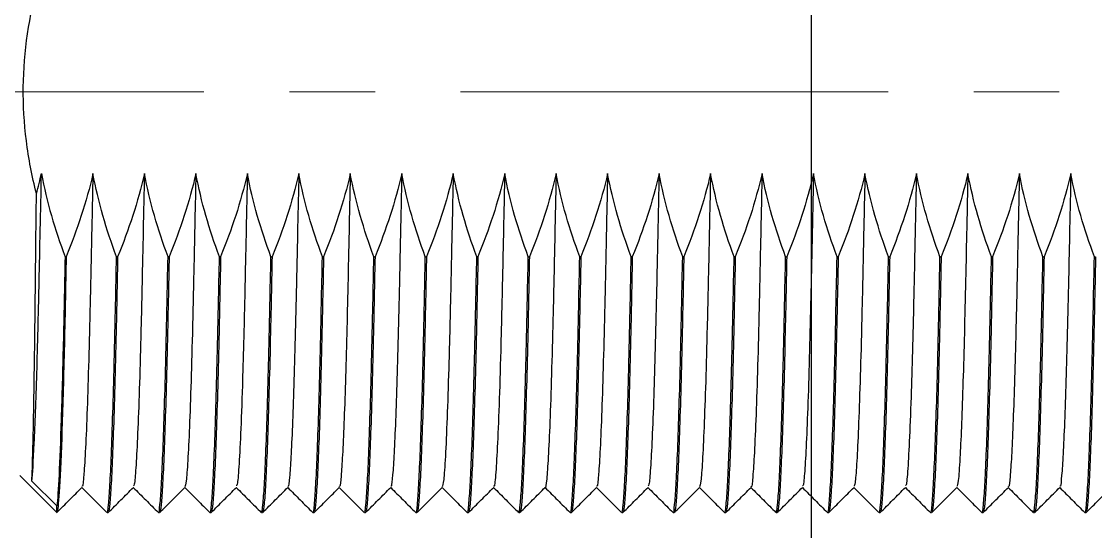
# Model space of a CAD drawing. Extents: x 500 to 100500, y -14500 to 21140.
# Drawn here: x 12355.26 to 12387.15, y -6568.1 to -6552.95 of the extents above; entities that cross this region are included whole.
import ezdxf

# ---------------------------------------------------------------- set-up
doc = ezdxf.new("R2010")
doc.units = 0
doc.linetypes.add('CENTERX2', pattern=[20.32, 12.7, -2.54, 2.54, -2.54])
doc.layers.get('0').update_dxf_attribs({"linetype": 'CONTINUOUS'})

# ---------------------------------------------------------------- blocks, each defined once
blk = doc.blocks.new('Kr2-adsfa2-l065-A$C040E6A72')
at = {"color": 1, "linetype": 'CENTERX2', "lineweight": 0}
blk.add_line((154.021, 12.503), (0, 12.503), dxfattribs=at)
for p, q in [((27.977, 7.604), (28.011, 7.604)), ((29.505, 7.604), (29.539, 7.604)), ((31.034, 7.604), (31.067, 7.604)), ((32.562, 7.604), (32.596, 7.604)), ((34.09, 7.604), (34.124, 7.604)), ((35.619, 7.604), (35.652, 7.604)), ((37.147, 7.604), (37.181, 7.604)), ((38.675, 7.604), (38.709, 7.604)), ((40.204, 7.604), (40.237, 7.604)), ((41.732, 7.604), (41.766, 7.604)), ((43.26, 7.604), (43.294, 7.604)), ((44.788, 7.604), (44.822, 7.604)), ((46.317, 7.604), (46.351, 7.604)), ((47.845, 7.604), (47.879, 7.604)), ((49.373, 7.604), (49.407, 7.604)), ((50.902, 7.604), (50.935, 7.604)), ((52.43, 7.604), (52.464, 7.604)), ((53.958, 7.604), (53.992, 7.604)), ((55.487, 7.604), (55.52, 7.604)), ((57.015, 7.604), (57.049, 7.604)), ((58.543, 7.604), (58.577, 7.604)), ((26.636, 1.103), (27.739, 0)), ((26.989, 0.938), (27.736, 0.203)), ((27.736, 0.01), (27.734, 0.024)), ((27.736, 0.01), (27.736, 0.203)), ((29.223, 0.003), (29.257, 0.003)), ((30.751, 0.003), (30.785, 0.003)), ((32.28, 0.003), (32.314, 0.003)), ((33.808, 0.003), (33.842, 0.003)), ((35.336, 0.003), (35.37, 0.003)), ((36.865, 0.003), (36.899, 0.003)), ((38.393, 0.003), (38.427, 0.003)), ((39.921, 0.003), (39.955, 0.003)), ((41.449, 0.003), (41.484, 0.003)), ((42.978, 0.003), (43.012, 0.003)), ((44.506, 0.003), (44.54, 0.003)), ((46.034, 0.003), (46.068, 0.003)), ((47.563, 0.003), (47.597, 0.003)), ((49.091, 0.003), (49.125, 0.003)), ((50.619, 0.003), (50.653, 0.003)), ((52.148, 0.003), (52.182, 0.003)), ((53.676, 0.003), (53.71, 0.003)), ((55.204, 0.003), (55.238, 0.003)), ((56.732, 0.003), (56.767, 0.003)), ((58.261, 0.003), (58.295, 0.003))]:
    blk.add_line(p, q)
for points, knots in [([(27.127, 9.48), (26.995, 9.997), (26.894, 10.519), (26.762, 11.571), (26.731, 12.103), (26.749, 13.704), (26.912, 14.751), (27.194, 15.781)], [0, 0, 0, 0, 0.25, 0.25, 0.5, 0.5, 1, 1, 1, 1]), ([(26.989, 0.938), (27.012, 1.143), (27.038, 1.524), (27.089, 2.616), (27.115, 3.326), (27.152, 4.557), (27.164, 4.994), (27.181, 5.677), (27.186, 5.909), (27.197, 6.38), (27.202, 6.618), (27.229, 7.839), (27.252, 8.93), (27.277, 10.078)], [0, 0, 0, 0, 0.25, 0.25, 0.5, 0.5, 0.625, 0.625, 0.6875, 0.6875, 0.75, 0.75, 1, 1, 1, 1]), ([(28.805, 10.078), (28.79, 9.389), (28.761, 8.032), (28.721, 6.162), (28.679, 4.479), (28.633, 3.022), (28.585, 1.862), (28.537, 1.108), (28.503, 0.756), (28.484, 0.787), (28.48, 0.794)], [0, 0, 0, 0, 0.13526, 0.266203, 0.399281, 0.536073, 0.677802, 0.81857, 0.95594, 1, 1, 1, 1]), ([(30.334, 10.078), (30.321, 9.505), (30.297, 8.375), (30.26, 6.67), (30.222, 4.991), (30.175, 3.43), (30.127, 2.162), (30.079, 1.283), (30.039, 0.814), (30.017, 0.802), (30.009, 0.797)], [0, 0, 0, 0, 0.112235, 0.221491, 0.356202, 0.495421, 0.63693, 0.778212, 0.916772, 1, 1, 1, 1]), ([(31.862, 10.078), (31.852, 9.606), (31.832, 8.671), (31.798, 7.129), (31.763, 5.486), (31.717, 3.853), (31.67, 2.492), (31.621, 1.495), (31.576, 0.882), (31.549, 0.804), (31.537, 0.768)], [0, 0, 0, 0, 0.092413, 0.182946, 0.316845, 0.454944, 0.596024, 0.737612, 0.877179, 1, 1, 1, 1]), ([(33.39, 10.078), (33.374, 9.309), (33.341, 7.793), (33.297, 5.727), (33.248, 3.914), (33.196, 2.437), (33.144, 1.403), (33.1, 0.837), (33.075, 0.81), (33.065, 0.799)], [0, 0, 0, 0, 0.151215, 0.2977, 0.448216, 0.602419, 0.753399, 0.901771, 1, 1, 1, 1]), ([(34.919, 10.078), (34.907, 9.545), (34.882, 8.397), (34.847, 6.745), (34.81, 5.15), (34.77, 3.729), (34.727, 2.532), (34.684, 1.607), (34.642, 1.021), (34.612, 0.752), (34.597, 0.777), (34.593, 0.783)], [0, 0, 0, 0, 0.104418, 0.224733, 0.344333, 0.46766, 0.593179, 0.719141, 0.843761, 0.965363, 1, 1, 1, 1]), ([(36.447, 10.078), (36.434, 9.496), (36.409, 8.347), (36.375, 6.745), (36.34, 5.227), (36.301, 3.828), (36.259, 2.612), (36.216, 1.665), (36.174, 1.053), (36.143, 0.763), (36.126, 0.782), (36.122, 0.787)], [0, 0, 0, 0, 0.114059, 0.225022, 0.335337, 0.458431, 0.583841, 0.709828, 0.834602, 0.956476, 1, 1, 1, 1]), ([(37.975, 10.078), (37.966, 9.637), (37.943, 8.578), (37.909, 6.995), (37.873, 5.376), (37.832, 3.928), (37.79, 2.693), (37.747, 1.725), (37.705, 1.087), (37.673, 0.774), (37.655, 0.786), (37.65, 0.789)], [0, 0, 0, 0, 0.086271, 0.207191, 0.326347, 0.449203, 0.574497, 0.700501, 0.825422, 0.947563, 1, 1, 1, 1]), ([(39.504, 10.078), (39.488, 9.354), (39.457, 7.927), (39.415, 5.97), (39.37, 4.228), (39.321, 2.738), (39.27, 1.614), (39.221, 0.904), (39.192, 0.81), (39.178, 0.766)], [0, 0, 0, 0, 0.14225, 0.279946, 0.42064, 0.565079, 0.716203, 0.865459, 1, 1, 1, 1]), ([(41.032, 10.078), (41.024, 9.73), (41.001, 8.638), (40.963, 6.897), (40.92, 4.973), (40.87, 3.319), (40.819, 2.003), (40.768, 1.151), (40.731, 0.754), (40.711, 0.791), (40.706, 0.799)], [0, 0, 0, 0, 0.068079, 0.213387, 0.357019, 0.505665, 0.656713, 0.807099, 0.953841, 1, 1, 1, 1]), ([(42.56, 10.078), (42.543, 9.304), (42.51, 7.78), (42.467, 5.767), (42.421, 4.047), (42.374, 2.651), (42.325, 1.587), (42.279, 0.968), (42.249, 0.706), (42.235, 0.756), (42.235, 0.758)], [0, 0, 0, 0, 0.152106, 0.299473, 0.437096, 0.578, 0.719736, 0.859767, 0.995731, 1, 1, 1, 1]), ([(44.088, 10.078), (44.073, 9.383), (44.043, 8.013), (44.004, 6.126), (43.961, 4.432), (43.915, 2.983), (43.867, 1.842), (43.82, 1.102), (43.786, 0.755), (43.767, 0.786), (43.763, 0.793)], [0, 0, 0, 0, 0.13655, 0.268733, 0.403213, 0.541418, 0.681063, 0.819719, 0.957052, 1, 1, 1, 1]), ([(45.617, 10.078), (45.603, 9.437), (45.575, 8.175), (45.538, 6.424), (45.5, 4.831), (45.457, 3.379), (45.41, 2.153), (45.362, 1.278), (45.322, 0.812), (45.3, 0.801), (45.292, 0.797)], [0, 0, 0, 0, 0.125696, 0.247541, 0.370274, 0.49659, 0.638105, 0.779372, 0.917899, 1, 1, 1, 1]), ([(47.145, 10.078), (47.135, 9.603), (47.114, 8.662), (47.081, 7.116), (47.045, 5.472), (47, 3.841), (46.952, 2.482), (46.904, 1.488), (46.859, 0.88), (46.832, 0.804), (46.82, 0.769)], [0, 0, 0, 0, 0.092981, 0.184054, 0.317964, 0.456097, 0.597193, 0.738775, 0.878316, 1, 1, 1, 1]), ([(48.673, 10.078), (48.658, 9.366), (48.627, 7.964), (48.587, 6.036), (48.543, 4.314), (48.495, 2.854), (48.446, 1.726), (48.399, 1.035), (48.367, 0.731), (48.35, 0.774), (48.348, 0.781)], [0, 0, 0, 0, 0.139854, 0.275226, 0.413303, 0.555122, 0.698204, 0.838641, 0.97535, 1, 1, 1, 1]), ([(50.202, 10.078), (50.187, 9.428), (50.16, 8.146), (50.122, 6.372), (50.082, 4.712), (50.037, 3.227), (49.988, 2.008), (49.94, 1.191), (49.903, 0.784), (49.883, 0.796), (49.876, 0.799)], [0, 0, 0, 0, 0.127599, 0.25124, 0.376023, 0.515731, 0.657376, 0.798426, 0.936412, 1, 1, 1, 1]), ([(51.73, 10.078), (51.723, 9.742), (51.7, 8.706), (51.665, 7.06), (51.624, 5.236), (51.578, 3.638), (51.53, 2.323), (51.482, 1.384), (51.44, 0.847), (51.415, 0.804), (51.405, 0.786)], [0, 0, 0, 0, 0.065771, 0.202236, 0.336437, 0.475126, 0.616455, 0.757923, 0.897018, 1, 1, 1, 1]), ([(53.258, 10.078), (53.24, 9.255), (53.205, 7.632), (53.158, 5.439), (53.106, 3.607), (53.053, 2.187), (53.002, 1.256), (52.962, 0.789), (52.94, 0.802), (52.933, 0.806)], [0, 0, 0, 0, 0.161927, 0.319098, 0.481416, 0.632311, 0.783041, 0.930585, 1, 1, 1, 1]), ([(54.787, 10.078), (54.774, 9.485), (54.748, 8.316), (54.713, 6.652), (54.677, 5.094), (54.636, 3.681), (54.593, 2.49), (54.548, 1.53), (54.502, 0.89), (54.474, 0.811), (54.461, 0.775)], [0, 0, 0, 0, 0.11616, 0.229086, 0.348819, 0.47225, 0.597811, 0.723748, 0.872789, 1, 1, 1, 1]), ([(56.315, 10.078), (56.298, 9.285), (56.264, 7.721), (56.218, 5.599), (56.171, 3.883), (56.125, 2.572), (56.082, 1.636), (56.04, 1.037), (56.01, 0.758), (55.993, 0.78), (55.989, 0.785)], [0, 0, 0, 0, 0.155946, 0.307127, 0.462851, 0.588362, 0.714382, 0.839125, 0.960908, 1, 1, 1, 1]), ([(57.843, 10.078), (57.831, 9.531), (57.808, 8.45), (57.774, 6.86), (57.739, 5.319), (57.699, 3.878), (57.656, 2.652), (57.613, 1.695), (57.571, 1.07), (57.54, 0.769), (57.523, 0.784), (57.518, 0.788)], [0, 0, 0, 0, 0.107131, 0.211596, 0.330843, 0.453819, 0.579172, 0.705167, 0.830015, 0.952022, 1, 1, 1, 1]), ([(26.989, 0.938), (26.995, 1.033), (27.001, 1.166), (27.012, 1.51), (27.018, 1.722), (27.03, 2.211), (27.036, 2.489), (27.045, 2.957), (27.048, 3.121), (27.054, 3.468), (27.057, 3.65), (27.072, 4.592), (27.083, 5.448), (27.099, 6.885), (27.104, 7.384), (27.115, 8.409), (27.121, 8.936), (27.127, 9.48)], [0, 0, 0, 0, 0.125, 0.125, 0.25, 0.25, 0.375, 0.375, 0.4375, 0.4375, 0.5, 0.5, 0.75, 0.75, 0.875, 0.875, 1, 1, 1, 1]), ([(27.977, 7.604), (27.968, 7.138), (27.959, 6.691), (27.941, 5.839), (27.932, 5.421), (27.904, 4.207), (27.883, 3.451), (27.841, 2.132), (27.819, 1.57), (27.777, 0.697), (27.756, 0.385), (27.736, 0.203)], [0, 0, 0, 0, 0.125, 0.125, 0.25, 0.25, 0.5, 0.5, 0.75, 0.75, 1, 1, 1, 1]), ([(28.011, 7.604), (28.005, 7.336), (28, 7.075), (27.99, 6.564), (27.985, 6.317), (27.97, 5.587), (27.959, 5.111), (27.925, 3.744), (27.901, 2.913), (27.852, 1.536), (27.827, 0.991), (27.779, 0.248), (27.757, 0.049), (27.736, 0.01)], [0, 0, 0, 0, 0.0625, 0.0625, 0.125, 0.125, 0.25, 0.25, 0.5, 0.5, 0.75, 0.75, 1, 1, 1, 1]), ([(29.223, 0.028), (29.225, 0.02), (29.24, -0.035), (29.268, 0.206), (29.31, 0.762), (29.353, 1.692), (29.396, 2.91), (29.438, 4.418), (29.473, 5.999), (29.496, 7.124), (29.505, 7.604)], [0, 0, 0, 0, 0.02438, 0.166747, 0.313242, 0.455609, 0.602104, 0.74448, 0.890986, 1, 1, 1, 1]), ([(29.539, 7.604), (29.525, 6.913), (29.499, 5.599), (29.458, 3.898), (29.416, 2.489), (29.373, 1.352), (29.33, 0.552), (29.292, 0.086), (29.27, 0.054), (29.261, 0.04)], [0, 0, 0, 0, 0.160139, 0.30466, 0.453373, 0.597899, 0.746615, 0.891147, 1, 1, 1, 1]), ([(30.751, 0.028), (30.753, 0.02), (30.768, -0.035), (30.796, 0.206), (30.838, 0.762), (30.881, 1.692), (30.924, 2.91), (30.966, 4.418), (31.001, 5.999), (31.024, 7.124), (31.034, 7.604)], [0, 0, 0, 0, 0.02438, 0.166747, 0.313242, 0.455609, 0.602104, 0.74448, 0.890986, 1, 1, 1, 1]), ([(31.067, 7.604), (31.054, 6.913), (31.027, 5.599), (30.986, 3.898), (30.944, 2.489), (30.901, 1.352), (30.859, 0.552), (30.821, 0.086), (30.799, 0.054), (30.789, 0.04)], [0, 0, 0, 0, 0.160139, 0.30466, 0.453373, 0.597899, 0.746615, 0.891147, 1, 1, 1, 1]), ([(32.28, 0.028), (32.282, 0.02), (32.297, -0.035), (32.325, 0.206), (32.367, 0.762), (32.41, 1.692), (32.452, 2.91), (32.494, 4.418), (32.53, 5.999), (32.552, 7.124), (32.562, 7.604)], [0, 0, 0, 0, 0.02438, 0.166747, 0.313242, 0.455609, 0.602104, 0.74448, 0.890986, 1, 1, 1, 1]), ([(32.596, 7.604), (32.582, 6.913), (32.556, 5.599), (32.515, 3.898), (32.473, 2.489), (32.429, 1.352), (32.387, 0.552), (32.349, 0.086), (32.327, 0.054), (32.318, 0.04)], [0, 0, 0, 0, 0.160139, 0.30466, 0.453373, 0.597899, 0.746615, 0.891147, 1, 1, 1, 1]), ([(33.808, 0.028), (33.81, 0.02), (33.825, -0.035), (33.853, 0.206), (33.895, 0.762), (33.938, 1.692), (33.981, 2.91), (34.023, 4.418), (34.058, 5.999), (34.081, 7.124), (34.09, 7.604)], [0, 0, 0, 0, 0.02438, 0.166747, 0.313242, 0.455609, 0.602104, 0.74448, 0.890986, 1, 1, 1, 1]), ([(34.124, 7.604), (34.11, 6.913), (34.084, 5.599), (34.043, 3.898), (34.001, 2.489), (33.958, 1.352), (33.915, 0.552), (33.877, 0.086), (33.855, 0.054), (33.846, 0.04)], [0, 0, 0, 0, 0.160139, 0.30466, 0.453373, 0.597899, 0.746615, 0.891147, 1, 1, 1, 1]), ([(35.336, 0.028), (35.338, 0.02), (35.353, -0.035), (35.381, 0.206), (35.423, 0.762), (35.466, 1.692), (35.509, 2.91), (35.551, 4.418), (35.586, 5.999), (35.609, 7.124), (35.619, 7.604)], [0, 0, 0, 0, 0.0243804, 0.1667468, 0.3132418, 0.4556089, 0.602104, 0.7444802, 0.8909859, 1, 1, 1, 1]), ([(35.652, 7.604), (35.639, 6.913), (35.612, 5.599), (35.571, 3.898), (35.529, 2.489), (35.486, 1.352), (35.443, 0.552), (35.405, 0.086), (35.384, 0.054), (35.374, 0.04)], [0, 0, 0, 0, 0.160139, 0.30466, 0.453373, 0.597899, 0.746615, 0.891147, 1, 1, 1, 1]), ([(36.865, 0.028), (36.867, 0.02), (36.881, -0.035), (36.91, 0.206), (36.951, 0.762), (36.995, 1.692), (37.037, 2.91), (37.079, 4.418), (37.115, 5.999), (37.137, 7.124), (37.147, 7.604)], [0, 0, 0, 0, 0.02438, 0.166747, 0.313242, 0.455609, 0.602104, 0.74448, 0.890986, 1, 1, 1, 1]), ([(37.181, 7.604), (37.167, 6.913), (37.141, 5.599), (37.1, 3.898), (37.058, 2.489), (37.014, 1.352), (36.972, 0.552), (36.934, 0.086), (36.912, 0.054), (36.903, 0.04)], [0, 0, 0, 0, 0.1601388, 0.3046605, 0.4533732, 0.5978985, 0.7466146, 0.8911471, 1, 1, 1, 1]), ([(38.393, 0.028), (38.395, 0.02), (38.41, -0.035), (38.438, 0.206), (38.48, 0.762), (38.523, 1.692), (38.566, 2.91), (38.608, 4.418), (38.643, 5.999), (38.666, 7.124), (38.675, 7.604)], [0, 0, 0, 0, 0.0243804, 0.1667468, 0.3132418, 0.4556089, 0.602104, 0.7444802, 0.8909859, 1, 1, 1, 1]), ([(38.709, 7.604), (38.695, 6.913), (38.669, 5.599), (38.628, 3.898), (38.586, 2.489), (38.543, 1.352), (38.5, 0.552), (38.462, 0.086), (38.44, 0.054), (38.431, 0.04)], [0, 0, 0, 0, 0.160139, 0.30466, 0.453373, 0.597899, 0.746615, 0.891147, 1, 1, 1, 1]), ([(39.921, 0.028), (39.923, 0.02), (39.938, -0.035), (39.966, 0.206), (40.008, 0.762), (40.051, 1.692), (40.094, 2.91), (40.136, 4.418), (40.171, 5.999), (40.194, 7.124), (40.204, 7.604)], [0, 0, 0, 0, 0.02438, 0.166747, 0.313242, 0.455609, 0.602104, 0.74448, 0.890986, 1, 1, 1, 1]), ([(40.237, 7.604), (40.224, 6.913), (40.197, 5.599), (40.156, 3.898), (40.114, 2.489), (40.071, 1.352), (40.028, 0.552), (39.99, 0.086), (39.969, 0.054), (39.959, 0.04)], [0, 0, 0, 0, 0.160139, 0.30466, 0.453373, 0.597899, 0.746615, 0.891147, 1, 1, 1, 1]), ([(41.449, 0.028), (41.452, 0.02), (41.466, -0.035), (41.495, 0.206), (41.536, 0.762), (41.58, 1.692), (41.622, 2.91), (41.664, 4.418), (41.7, 5.999), (41.722, 7.124), (41.732, 7.604)], [0, 0, 0, 0, 0.02438, 0.166747, 0.313242, 0.455609, 0.602104, 0.74448, 0.890986, 1, 1, 1, 1]), ([(41.766, 7.604), (41.752, 6.913), (41.726, 5.599), (41.685, 3.898), (41.642, 2.489), (41.599, 1.352), (41.557, 0.552), (41.519, 0.086), (41.497, 0.054), (41.487, 0.04)], [0, 0, 0, 0, 0.160139, 0.30466, 0.453373, 0.597899, 0.746615, 0.891147, 1, 1, 1, 1]), ([(42.978, 0.028), (42.98, 0.02), (42.995, -0.035), (43.023, 0.206), (43.065, 0.762), (43.108, 1.692), (43.151, 2.91), (43.193, 4.418), (43.228, 5.999), (43.25, 7.124), (43.26, 7.604)], [0, 0, 0, 0, 0.0243804, 0.1667468, 0.3132418, 0.4556089, 0.602104, 0.7444802, 0.8909859, 1, 1, 1, 1]), ([(43.294, 7.604), (43.28, 6.913), (43.254, 5.599), (43.213, 3.898), (43.171, 2.489), (43.127, 1.352), (43.085, 0.552), (43.047, 0.086), (43.025, 0.054), (43.016, 0.04)], [0, 0, 0, 0, 0.160139, 0.30466, 0.453373, 0.597899, 0.746615, 0.891147, 1, 1, 1, 1]), ([(44.506, 0.028), (44.508, 0.02), (44.523, -0.035), (44.551, 0.206), (44.593, 0.762), (44.636, 1.692), (44.679, 2.91), (44.721, 4.418), (44.756, 5.999), (44.779, 7.124), (44.788, 7.604)], [0, 0, 0, 0, 0.02438, 0.166747, 0.313242, 0.455609, 0.602104, 0.74448, 0.890986, 1, 1, 1, 1]), ([(44.822, 7.604), (44.808, 6.913), (44.782, 5.599), (44.741, 3.898), (44.699, 2.489), (44.656, 1.352), (44.613, 0.552), (44.575, 0.086), (44.553, 0.054), (44.544, 0.04)], [0, 0, 0, 0, 0.160139, 0.30466, 0.453373, 0.597899, 0.746615, 0.891147, 1, 1, 1, 1]), ([(46.034, 0.028), (46.036, 0.02), (46.051, -0.035), (46.079, 0.206), (46.121, 0.762), (46.164, 1.692), (46.207, 2.91), (46.249, 4.418), (46.284, 5.999), (46.307, 7.124), (46.317, 7.604)], [0, 0, 0, 0, 0.02438, 0.166747, 0.313242, 0.455609, 0.602104, 0.74448, 0.890986, 1, 1, 1, 1]), ([(46.351, 7.604), (46.337, 6.913), (46.31, 5.599), (46.269, 3.898), (46.227, 2.489), (46.184, 1.352), (46.142, 0.552), (46.104, 0.086), (46.082, 0.054), (46.072, 0.04)], [0, 0, 0, 0, 0.1601388, 0.3046605, 0.4533732, 0.5978985, 0.7466146, 0.8911471, 1, 1, 1, 1]), ([(47.563, 0.028), (47.565, 0.02), (47.58, -0.035), (47.608, 0.206), (47.65, 0.762), (47.693, 1.692), (47.735, 2.91), (47.777, 4.418), (47.813, 5.999), (47.835, 7.124), (47.845, 7.604)], [0, 0, 0, 0, 0.02438, 0.166747, 0.313242, 0.455609, 0.602104, 0.74448, 0.890986, 1, 1, 1, 1]), ([(47.879, 7.604), (47.865, 6.913), (47.839, 5.599), (47.798, 3.898), (47.756, 2.489), (47.712, 1.352), (47.67, 0.552), (47.632, 0.086), (47.61, 0.054), (47.601, 0.04)], [0, 0, 0, 0, 0.1601388, 0.3046605, 0.4533732, 0.5978985, 0.7466146, 0.8911471, 1, 1, 1, 1]), ([(49.091, 0.028), (49.093, 0.02), (49.108, -0.035), (49.136, 0.206), (49.178, 0.762), (49.221, 1.692), (49.264, 2.91), (49.306, 4.418), (49.341, 5.999), (49.364, 7.124), (49.373, 7.604)], [0, 0, 0, 0, 0.02438, 0.166747, 0.313242, 0.455609, 0.602104, 0.74448, 0.890986, 1, 1, 1, 1]), ([(49.407, 7.604), (49.393, 6.913), (49.367, 5.599), (49.326, 3.898), (49.284, 2.489), (49.241, 1.352), (49.198, 0.552), (49.16, 0.086), (49.138, 0.054), (49.129, 0.04)], [0, 0, 0, 0, 0.1601388, 0.3046605, 0.4533732, 0.5978985, 0.7466146, 0.8911471, 1, 1, 1, 1]), ([(50.619, 0.028), (50.621, 0.02), (50.636, -0.035), (50.664, 0.206), (50.706, 0.762), (50.749, 1.692), (50.792, 2.91), (50.834, 4.418), (50.869, 5.999), (50.892, 7.124), (50.902, 7.604)], [0, 0, 0, 0, 0.0243804, 0.1667468, 0.3132418, 0.4556089, 0.602104, 0.7444802, 0.8909859, 1, 1, 1, 1]), ([(50.935, 7.604), (50.922, 6.913), (50.895, 5.599), (50.854, 3.898), (50.812, 2.489), (50.769, 1.352), (50.726, 0.552), (50.689, 0.086), (50.667, 0.054), (50.657, 0.04)], [0, 0, 0, 0, 0.160139, 0.30466, 0.453373, 0.597899, 0.746615, 0.891147, 1, 1, 1, 1]), ([(52.148, 0.028), (52.15, 0.02), (52.164, -0.035), (52.193, 0.206), (52.234, 0.762), (52.278, 1.692), (52.32, 2.91), (52.362, 4.418), (52.398, 5.999), (52.42, 7.124), (52.43, 7.604)], [0, 0, 0, 0, 0.02438, 0.166747, 0.313242, 0.455609, 0.602104, 0.74448, 0.890986, 1, 1, 1, 1]), ([(52.464, 7.604), (52.45, 6.913), (52.424, 5.599), (52.383, 3.898), (52.341, 2.489), (52.297, 1.352), (52.255, 0.552), (52.217, 0.086), (52.195, 0.054), (52.186, 0.04)], [0, 0, 0, 0, 0.160139, 0.30466, 0.453373, 0.597899, 0.746615, 0.891147, 1, 1, 1, 1]), ([(53.676, 0.028), (53.678, 0.02), (53.693, -0.035), (53.721, 0.206), (53.763, 0.762), (53.806, 1.692), (53.849, 2.91), (53.891, 4.418), (53.926, 5.999), (53.949, 7.124), (53.958, 7.604)], [0, 0, 0, 0, 0.0243804, 0.1667468, 0.3132418, 0.4556089, 0.602104, 0.7444802, 0.8909859, 1, 1, 1, 1]), ([(53.992, 7.604), (53.978, 6.913), (53.952, 5.599), (53.911, 3.898), (53.869, 2.489), (53.826, 1.352), (53.783, 0.552), (53.745, 0.086), (53.723, 0.054), (53.714, 0.04)], [0, 0, 0, 0, 0.160139, 0.30466, 0.453373, 0.597899, 0.746615, 0.891147, 1, 1, 1, 1]), ([(55.204, 0.028), (55.206, 0.02), (55.221, -0.035), (55.249, 0.206), (55.291, 0.762), (55.334, 1.692), (55.377, 2.91), (55.419, 4.418), (55.454, 5.999), (55.477, 7.124), (55.487, 7.604)], [0, 0, 0, 0, 0.02438, 0.166747, 0.313242, 0.455609, 0.602104, 0.74448, 0.890986, 1, 1, 1, 1]), ([(55.52, 7.604), (55.507, 6.913), (55.48, 5.599), (55.439, 3.898), (55.397, 2.489), (55.354, 1.352), (55.311, 0.552), (55.273, 0.086), (55.252, 0.054), (55.242, 0.04)], [0, 0, 0, 0, 0.1601388, 0.3046605, 0.4533732, 0.5978985, 0.7466146, 0.8911471, 1, 1, 1, 1]), ([(56.732, 0.028), (56.735, 0.02), (56.749, -0.035), (56.778, 0.206), (56.819, 0.762), (56.863, 1.692), (56.905, 2.91), (56.947, 4.418), (56.983, 5.999), (57.005, 7.124), (57.015, 7.604)], [0, 0, 0, 0, 0.0243804, 0.1667468, 0.3132418, 0.4556089, 0.602104, 0.7444802, 0.8909859, 1, 1, 1, 1]), ([(57.049, 7.604), (57.035, 6.913), (57.009, 5.599), (56.968, 3.898), (56.925, 2.489), (56.882, 1.352), (56.84, 0.552), (56.802, 0.086), (56.78, 0.054), (56.77, 0.04)], [0, 0, 0, 0, 0.160139, 0.30466, 0.453373, 0.597899, 0.746615, 0.891147, 1, 1, 1, 1]), ([(58.261, 0.028), (58.263, 0.02), (58.278, -0.035), (58.306, 0.206), (58.348, 0.762), (58.391, 1.692), (58.434, 2.91), (58.476, 4.418), (58.511, 5.999), (58.533, 7.124), (58.543, 7.604)], [0, 0, 0, 0, 0.0243804, 0.1667468, 0.3132418, 0.4556089, 0.602104, 0.7444802, 0.8909859, 1, 1, 1, 1]), ([(58.577, 7.604), (58.563, 6.913), (58.537, 5.599), (58.496, 3.898), (58.454, 2.489), (58.41, 1.352), (58.368, 0.552), (58.33, 0.086), (58.308, 0.054), (58.299, 0.04)], [0, 0, 0, 0, 0.1601388, 0.3046605, 0.4533732, 0.5978985, 0.7466146, 0.8911471, 1, 1, 1, 1]), ([(27.732, 0.005), (27.857, 0.129), (28.106, 0.378), (28.355, 0.627), (28.48, 0.752)], [0, 0, 0, 0, 0.500001, 1, 1, 1, 1]), ([(28.476, 0.748), (28.599, 0.625), (28.847, 0.377), (29.095, 0.129), (29.219, 0.005)], [0, 0, 0, 0, 0.497255, 1, 1, 1, 1]), ([(29.261, 0.005), (29.385, 0.129), (29.635, 0.378), (29.884, 0.627), (30.008, 0.752)], [0, 0, 0, 0, 0.5000012, 1, 1, 1, 1]), ([(30.004, 0.748), (30.127, 0.625), (30.375, 0.377), (30.623, 0.129), (30.748, 0.005)], [0, 0, 0, 0, 0.497255, 1, 1, 1, 1]), ([(30.789, 0.005), (30.914, 0.129), (31.163, 0.378), (31.412, 0.627), (31.537, 0.752)], [0, 0, 0, 0, 0.500001, 1, 1, 1, 1]), ([(31.533, 0.748), (31.656, 0.625), (31.904, 0.377), (32.151, 0.129), (32.276, 0.005)], [0, 0, 0, 0, 0.497255, 1, 1, 1, 1]), ([(32.317, 0.005), (32.442, 0.129), (32.691, 0.378), (32.94, 0.627), (33.065, 0.752)], [0, 0, 0, 0, 0.500001, 1, 1, 1, 1]), ([(33.061, 0.748), (33.184, 0.625), (33.432, 0.377), (33.68, 0.129), (33.804, 0.005)], [0, 0, 0, 0, 0.497255, 1, 1, 1, 1]), ([(33.846, 0.005), (33.97, 0.129), (34.219, 0.378), (34.469, 0.627), (34.593, 0.752)], [0, 0, 0, 0, 0.500001, 1, 1, 1, 1]), ([(34.589, 0.748), (34.712, 0.625), (34.96, 0.377), (35.208, 0.129), (35.333, 0.005)], [0, 0, 0, 0, 0.497255, 1, 1, 1, 1]), ([(35.374, 0.005), (35.499, 0.129), (35.748, 0.378), (35.997, 0.627), (36.121, 0.752)], [0, 0, 0, 0, 0.500001, 1, 1, 1, 1]), ([(36.117, 0.748), (36.241, 0.625), (36.488, 0.377), (36.736, 0.129), (36.861, 0.005)], [0, 0, 0, 0, 0.497255, 1, 1, 1, 1]), ([(36.902, 0.005), (37.027, 0.129), (37.276, 0.378), (37.525, 0.627), (37.65, 0.752)], [0, 0, 0, 0, 0.500001, 1, 1, 1, 1]), ([(37.646, 0.748), (37.769, 0.625), (38.017, 0.377), (38.265, 0.129), (38.389, 0.005)], [0, 0, 0, 0, 0.497255, 1, 1, 1, 1]), ([(38.431, 0.005), (38.555, 0.129), (38.804, 0.378), (39.054, 0.627), (39.178, 0.752)], [0, 0, 0, 0, 0.500001, 1, 1, 1, 1]), ([(39.174, 0.748), (39.297, 0.625), (39.545, 0.377), (39.793, 0.129), (39.917, 0.005)], [0, 0, 0, 0, 0.497255, 1, 1, 1, 1]), ([(39.959, 0.005), (40.083, 0.129), (40.333, 0.378), (40.582, 0.627), (40.706, 0.752)], [0, 0, 0, 0, 0.500001, 1, 1, 1, 1]), ([(40.702, 0.748), (40.826, 0.625), (41.073, 0.377), (41.321, 0.129), (41.446, 0.005)], [0, 0, 0, 0, 0.497255, 1, 1, 1, 1]), ([(41.487, 0.005), (41.612, 0.129), (41.861, 0.378), (42.11, 0.627), (42.235, 0.752)], [0, 0, 0, 0, 0.500001, 1, 1, 1, 1]), ([(42.231, 0.748), (42.354, 0.625), (42.602, 0.377), (42.849, 0.129), (42.974, 0.005)], [0, 0, 0, 0, 0.497255, 1, 1, 1, 1]), ([(43.015, 0.005), (43.14, 0.129), (43.389, 0.378), (43.638, 0.627), (43.763, 0.752)], [0, 0, 0, 0, 0.500001, 1, 1, 1, 1]), ([(43.759, 0.748), (43.882, 0.625), (44.13, 0.377), (44.378, 0.129), (44.502, 0.005)], [0, 0, 0, 0, 0.497255, 1, 1, 1, 1]), ([(44.544, 0.005), (44.668, 0.129), (44.918, 0.378), (45.167, 0.627), (45.291, 0.752)], [0, 0, 0, 0, 0.500001, 1, 1, 1, 1]), ([(45.287, 0.748), (45.41, 0.625), (45.658, 0.377), (45.906, 0.129), (46.031, 0.005)], [0, 0, 0, 0, 0.497255, 1, 1, 1, 1]), ([(46.072, 0.005), (46.197, 0.129), (46.446, 0.378), (46.695, 0.627), (46.82, 0.752)], [0, 0, 0, 0, 0.500001, 1, 1, 1, 1]), ([(46.816, 0.748), (46.939, 0.625), (47.187, 0.377), (47.434, 0.129), (47.559, 0.005)], [0, 0, 0, 0, 0.497255, 1, 1, 1, 1]), ([(47.6, 0.005), (47.725, 0.129), (47.974, 0.378), (48.223, 0.627), (48.348, 0.752)], [0, 0, 0, 0, 0.500001, 1, 1, 1, 1]), ([(48.344, 0.748), (48.467, 0.625), (48.715, 0.377), (48.963, 0.129), (49.087, 0.005)], [0, 0, 0, 0, 0.497255, 1, 1, 1, 1]), ([(49.129, 0.005), (49.253, 0.129), (49.502, 0.378), (49.752, 0.627), (49.876, 0.752)], [0, 0, 0, 0, 0.500001, 1, 1, 1, 1]), ([(49.872, 0.748), (49.995, 0.625), (50.243, 0.377), (50.491, 0.129), (50.616, 0.005)], [0, 0, 0, 0, 0.497255, 1, 1, 1, 1]), ([(50.657, 0.005), (50.782, 0.129), (51.031, 0.378), (51.28, 0.627), (51.405, 0.752)], [0, 0, 0, 0, 0.500001, 1, 1, 1, 1]), ([(51.4, 0.748), (51.524, 0.625), (51.771, 0.377), (52.019, 0.129), (52.144, 0.005)], [0, 0, 0, 0, 0.497255, 1, 1, 1, 1]), ([(52.185, 0.005), (52.31, 0.129), (52.559, 0.378), (52.808, 0.627), (52.933, 0.752)], [0, 0, 0, 0, 0.500001, 1, 1, 1, 1]), ([(52.929, 0.748), (53.052, 0.625), (53.3, 0.377), (53.548, 0.129), (53.672, 0.005)], [0, 0, 0, 0, 0.497255, 1, 1, 1, 1]), ([(53.714, 0.005), (53.838, 0.129), (54.087, 0.378), (54.337, 0.627), (54.461, 0.752)], [0, 0, 0, 0, 0.500001, 1, 1, 1, 1]), ([(54.457, 0.748), (54.58, 0.625), (54.828, 0.377), (55.076, 0.129), (55.2, 0.005)], [0, 0, 0, 0, 0.497255, 1, 1, 1, 1]), ([(55.242, 0.005), (55.366, 0.129), (55.616, 0.378), (55.865, 0.627), (55.989, 0.752)], [0, 0, 0, 0, 0.500001, 1, 1, 1, 1]), ([(55.985, 0.748), (56.109, 0.625), (56.356, 0.377), (56.604, 0.129), (56.729, 0.005)], [0, 0, 0, 0, 0.497255, 1, 1, 1, 1]), ([(56.77, 0.005), (56.895, 0.129), (57.144, 0.378), (57.393, 0.627), (57.518, 0.752)], [0, 0, 0, 0, 0.500001, 1, 1, 1, 1]), ([(57.514, 0.748), (57.637, 0.625), (57.885, 0.377), (58.132, 0.129), (58.257, 0.005)], [0, 0, 0, 0, 0.497255, 1, 1, 1, 1]), ([(58.299, 0.005), (58.423, 0.129), (58.672, 0.378), (58.921, 0.627), (59.046, 0.752)], [0, 0, 0, 0, 0.500001, 1, 1, 1, 1])]:
    blk.add_open_spline(points, degree=3, knots=knots)
for points in [[(27.127, 9.48), (27.181, 9.678), (27.232, 9.878), (27.277, 10.078)], [(27.277, 10.078), (27.434, 9.234), (27.676, 8.408), (27.977, 7.604)], [(28.805, 10.078), (28.613, 9.232), (28.339, 8.407), (28.011, 7.604)], [(29.505, 7.604), (29.204, 8.408), (28.962, 9.234), (28.805, 10.078)], [(30.334, 10.078), (30.142, 9.232), (29.868, 8.407), (29.539, 7.604)], [(31.034, 7.604), (30.732, 8.408), (30.49, 9.234), (30.334, 10.078)], [(31.862, 10.078), (31.67, 9.232), (31.396, 8.407), (31.067, 7.604)], [(32.562, 7.604), (32.261, 8.408), (32.019, 9.234), (31.862, 10.078)], [(33.39, 10.078), (33.198, 9.232), (32.924, 8.407), (32.596, 7.604)], [(34.09, 7.604), (33.789, 8.408), (33.547, 9.234), (33.39, 10.078)], [(34.919, 10.078), (34.727, 9.232), (34.453, 8.407), (34.124, 7.604)], [(35.619, 7.604), (35.317, 8.408), (35.075, 9.234), (34.919, 10.078)], [(36.447, 10.078), (36.255, 9.232), (35.981, 8.407), (35.652, 7.604)], [(37.147, 7.604), (36.846, 8.408), (36.604, 9.234), (36.447, 10.078)], [(37.975, 10.078), (37.783, 9.232), (37.509, 8.407), (37.181, 7.604)], [(38.675, 7.604), (38.374, 8.408), (38.132, 9.234), (37.975, 10.078)], [(39.504, 10.078), (39.311, 9.232), (39.038, 8.407), (38.709, 7.604)], [(40.204, 7.604), (39.902, 8.408), (39.66, 9.234), (39.504, 10.078)], [(41.032, 10.078), (40.84, 9.232), (40.566, 8.407), (40.237, 7.604)], [(41.732, 7.604), (41.431, 8.408), (41.188, 9.234), (41.032, 10.078)], [(42.56, 10.078), (42.368, 9.232), (42.094, 8.407), (41.766, 7.604)], [(43.26, 7.604), (42.959, 8.408), (42.717, 9.234), (42.56, 10.078)], [(44.088, 10.078), (43.896, 9.232), (43.622, 8.407), (43.294, 7.604)], [(44.788, 7.604), (44.487, 8.408), (44.245, 9.234), (44.088, 10.078)], [(45.617, 10.078), (45.425, 9.232), (45.151, 8.407), (44.822, 7.604)], [(46.317, 7.604), (46.015, 8.408), (45.773, 9.234), (45.617, 10.078)], [(47.145, 10.078), (46.953, 9.232), (46.679, 8.407), (46.351, 7.604)], [(47.845, 7.604), (47.544, 8.408), (47.302, 9.234), (47.145, 10.078)], [(48.673, 10.078), (48.481, 9.232), (48.207, 8.407), (47.879, 7.604)], [(49.373, 7.604), (49.072, 8.408), (48.83, 9.234), (48.673, 10.078)], [(50.202, 10.078), (50.01, 9.232), (49.736, 8.407), (49.407, 7.604)], [(50.902, 7.604), (50.6, 8.408), (50.358, 9.234), (50.202, 10.078)], [(51.73, 10.078), (51.538, 9.232), (51.264, 8.407), (50.935, 7.604)], [(52.43, 7.604), (52.129, 8.408), (51.887, 9.234), (51.73, 10.078)], [(53.258, 10.078), (53.066, 9.232), (52.792, 8.407), (52.464, 7.604)], [(53.958, 7.604), (53.657, 8.408), (53.415, 9.234), (53.258, 10.078)], [(54.787, 10.078), (54.594, 9.232), (54.321, 8.407), (53.992, 7.604)], [(55.487, 7.604), (55.185, 8.408), (54.943, 9.234), (54.787, 10.078)], [(56.315, 10.078), (56.123, 9.232), (55.849, 8.407), (55.52, 7.604)], [(57.015, 7.604), (56.714, 8.408), (56.472, 9.234), (56.315, 10.078)], [(57.843, 10.078), (57.651, 9.232), (57.377, 8.407), (57.049, 7.604)], [(58.543, 7.604), (58.242, 8.408), (58, 9.234), (57.843, 10.078)]]:
    blk.add_open_spline(points, degree=3)

msp = doc.modelspace()

# ---------------------------------------------------------------- linework, layer by layer
msp.add_line((12378.712, -6155.038, -107.65), (12378.712, -6960.038, -119.038))

# ---------------------------------------------------------------- block references
msp.add_blockref('Kr2-adsfa2-l065-A$C040E6A72', (12328.576, -6567.541, -107.65))

doc.saveas('drawing.dxf')
